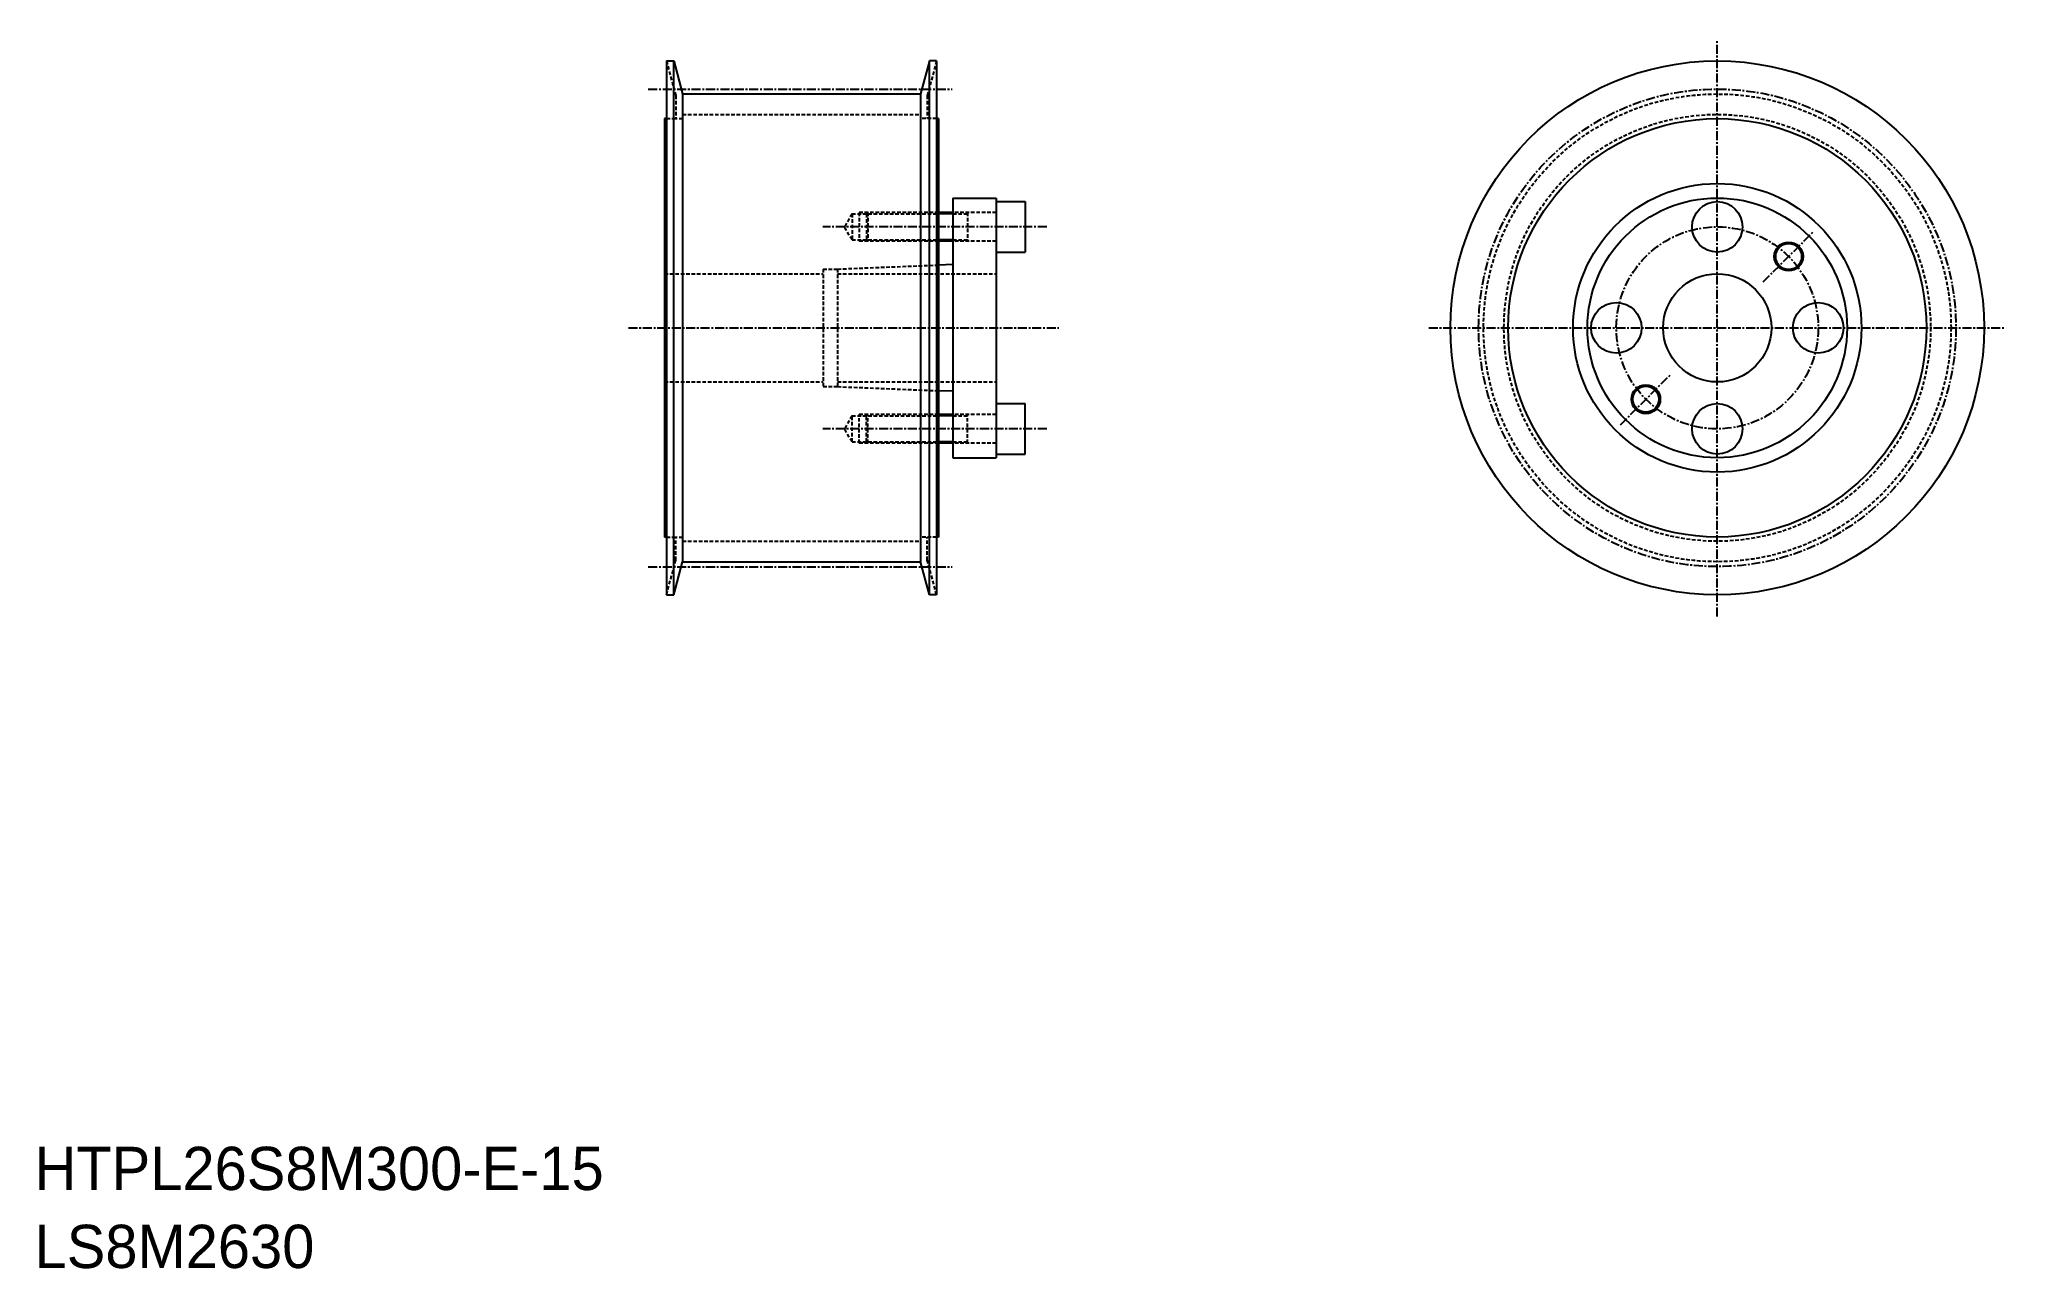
# Model space of a CAD drawing. Extents: x -285 to -13, y -61 to 110.
import ezdxf

# ---------------------------------------------------------------- set-up
doc = ezdxf.new("R2010")
doc.units = 0
doc.linetypes.add('CENTER', pattern=[2, 1.25, -0.25, 0.25, -0.25])
doc.linetypes.add('DASHED', pattern=[0.75, 0.5, -0.25])
doc.layers.get('0').update_dxf_attribs({"linetype": 'CONTINUOUS'})
doc.layers.add('CENTER', color=1, linetype='CENTER')

msp = doc.modelspace()

# ---------------------------------------------------------------- linework, layer by layer
at = {"color": 7, "linetype": 'CONTINUOUS'}
for p, q in [((-198.35, 106.53), (-198.35, 32.53)), ((-198.35, 106.53), (-197.35, 106.53)), ((-197.35, 32.53), (-197.35, 106.53)), ((-197.35, 106.53), (-196.12, 101.95)), ((-161.89, 106.53), (-163.12, 101.95)), ((-161.89, 32.53), (-161.89, 106.53)), ((-160.89, 106.53), (-161.89, 106.53)), ((-160.89, 106.53), (-160.89, 32.53)), ((-196.12, 101.95), (-163.12, 101.95)), ((-196.12, 101.95), (-196.12, 37.11)), ((-163.12, 101.95), (-163.12, 37.11)), ((-198.62, 98.53), (-198.62, 40.53)), ((-198.35, 98.53), (-198.62, 98.53)), ((-160.62, 98.53), (-160.89, 98.53)), ((-160.62, 98.53), (-160.62, 40.53)), ((-158.62, 87.53), (-152.62, 87.53)), ((-158.62, 87.53), (-158.62, 51.53)), ((-152.62, 87.53), (-152.62, 51.53)), ((-158.62, 85.53), (-160.62, 85.53)), ((-152.62, 87.03), (-148.62, 87.03)), ((-148.62, 87.03), (-148.62, 80.03)), ((-158.62, 81.53), (-160.62, 81.53)), ((-152.62, 80.03), (-148.62, 80.03)), ((-158.62, 78.33), (-160.62, 78.24)), ((-158.62, 60.73), (-160.62, 60.81)), ((-158.62, 57.53), (-160.62, 57.53)), ((-152.62, 59.03), (-148.62, 59.03)), ((-148.62, 52.03), (-148.62, 59.03)), ((-158.62, 53.53), (-160.62, 53.53)), ((-152.62, 52.03), (-148.62, 52.03)), ((-158.62, 51.53), (-152.62, 51.53)), ((-198.35, 40.53), (-198.62, 40.53)), ((-160.62, 40.53), (-160.89, 40.53)), ((-197.35, 32.53), (-196.12, 37.11)), ((-196.12, 37.11), (-163.12, 37.11)), ((-161.89, 32.53), (-163.12, 37.11)), ((-198.35, 32.53), (-197.35, 32.53)), ((-160.89, 32.53), (-161.89, 32.53))]:
    msp.add_line(p, q, dxfattribs=at)
at = {"color": 3, "linetype": 'DASHED'}
for p, q in [((-198.35, 106.53), (-197.07, 101.73)), ((-160.89, 106.53), (-162.18, 101.73)), ((-197.07, 101.73), (-197.07, 98.53)), ((-162.18, 101.73), (-162.18, 98.53)), ((-198.35, 98.53), (-197.35, 98.53)), ((-197.35, 98.53), (-196.12, 98.53)), ((-196.12, 99.12), (-163.12, 99.12)), ((-160.89, 98.53), (-163.12, 98.53)), ((-172.62, 85.33), (-173.66, 83.53)), ((-172.62, 85.33), (-160.62, 85.33)), ((-172.62, 85.33), (-172.62, 81.73)), ((-160.62, 85.53), (-171.62, 85.53)), ((-171.62, 85.53), (-171.62, 81.53)), ((-170.42, 85.53), (-170.62, 85.33)), ((-170.62, 85.33), (-170.62, 81.53)), ((-170.42, 85.53), (-170.42, 81.53)), ((-152.62, 85.53), (-158.62, 85.53)), ((-158.62, 85.33), (-156.62, 85.33)), ((-156.62, 85.53), (-156.62, 81.53)), ((-172.62, 81.73), (-173.66, 83.53)), ((-172.62, 81.73), (-160.62, 81.73)), ((-160.62, 81.53), (-171.62, 81.53)), ((-170.42, 81.53), (-170.62, 81.73)), ((-158.62, 81.73), (-156.62, 81.73)), ((-152.62, 81.53), (-158.62, 81.53)), ((-198.62, 77.03), (-176.62, 77.03)), ((-176.62, 77.68), (-176.62, 61.38)), ((-176.62, 77.68), (-174.62, 77.68)), ((-174.62, 77.68), (-160.62, 78.24)), ((-174.62, 77.68), (-174.62, 61.38)), ((-174.62, 77.03), (-152.62, 77.03)), ((-198.62, 62.03), (-176.62, 62.03)), ((-176.62, 61.38), (-174.62, 61.38)), ((-174.62, 62.03), (-152.62, 62.03)), ((-174.62, 61.38), (-160.62, 60.81)), ((-172.62, 57.33), (-173.66, 55.53)), ((-172.62, 53.73), (-172.62, 57.33)), ((-172.62, 57.33), (-160.62, 57.33)), ((-171.62, 53.53), (-171.62, 57.53)), ((-160.62, 57.53), (-171.62, 57.53)), ((-170.62, 53.73), (-170.62, 57.53)), ((-170.42, 57.53), (-170.62, 57.33)), ((-170.42, 53.53), (-170.42, 57.53)), ((-152.62, 57.53), (-158.62, 57.53)), ((-158.62, 57.33), (-156.62, 57.33)), ((-156.62, 53.53), (-156.62, 57.53)), ((-172.62, 53.73), (-173.66, 55.53)), ((-172.62, 53.73), (-160.62, 53.73)), ((-160.62, 53.53), (-171.62, 53.53)), ((-170.42, 53.53), (-170.62, 53.73)), ((-158.62, 53.73), (-156.62, 53.73)), ((-152.62, 53.53), (-158.62, 53.53)), ((-198.35, 40.53), (-197.35, 40.53)), ((-197.35, 40.53), (-196.12, 40.53)), ((-197.07, 37.32), (-197.07, 40.53)), ((-196.12, 39.94), (-163.12, 39.94)), ((-160.89, 40.53), (-163.12, 40.53)), ((-162.18, 37.32), (-162.18, 40.53)), ((-198.35, 32.53), (-197.07, 37.32)), ((-160.89, 32.53), (-162.18, 37.32))]:
    msp.add_line(p, q, dxfattribs=at)
at = {"color": 3, "linetype": 'CONTINUOUS'}
for p, q in [((-158.62, 85.33), (-160.62, 85.33)), ((-158.62, 81.73), (-160.62, 81.73)), ((-158.62, 57.33), (-160.62, 57.33)), ((-158.62, 53.73), (-160.62, 53.73))]:
    msp.add_line(p, q, dxfattribs=at)
at = {"color": 7, "linetype": 'CONTINUOUS'}
for centre, radius in [((-52.62, 69.53), 37), ((-52.62, 69.53), 29), ((-52.62, 69.53), 20), ((-52.62, 69.53), 18), ((-52.62, 83.53), 3.5), ((-42.72, 79.42), 1.8), ((-52.62, 69.53), 7.5), ((-66.62, 69.53), 3.5), ((-38.62, 69.53), 3.5), ((-62.52, 59.63), 1.8), ((-52.62, 55.53), 3.5)]:
    msp.add_circle(centre, radius, dxfattribs=at)
at = {"color": 3, "linetype": 'DASHED'}
for radius in [32.42, 29.59]:
    msp.add_circle((-52.62, 69.53), radius, dxfattribs=at)
at = {"color": 3, "linetype": 'CONTINUOUS'}
for centre in [(-42.72, 79.42), (-62.52, 59.63)]:
    msp.add_circle(centre, 2, dxfattribs=at)
at = {"layer": 'CENTER', "color": 1, "linetype": 'CENTER'}
for p, q in [((-52.62, 29.53), (-52.62, 109.53)), ((-200.87, 102.63), (-158.71, 102.63)), ((-145.62, 83.53), (-176.66, 83.53)), ((-46.26, 75.89), (-39.19, 82.96)), ((-203.62, 69.53), (-143.92, 69.53)), ((-92.62, 69.53), (-12.62, 69.53)), ((-66.06, 56.09), (-58.99, 63.16)), ((-145.62, 55.53), (-176.66, 55.53)), ((-200.87, 36.42), (-158.71, 36.42))]:
    msp.add_line(p, q, dxfattribs=at)
for radius in [33.1, 14]:
    msp.add_circle((-52.62, 69.53), radius, dxfattribs=at)

# ---------------------------------------------------------------- texts
at = {"color": 7, "linetype": 'CONTINUOUS'}
for s, p in [('HTPL26S8M300-E-15', (-285.99, -50)), ('LS8M2630', (-285.99, -60.81))]:
    msp.add_text(s, height=6, dxfattribs=at).set_placement(p)

doc.saveas('drawing.dxf')
